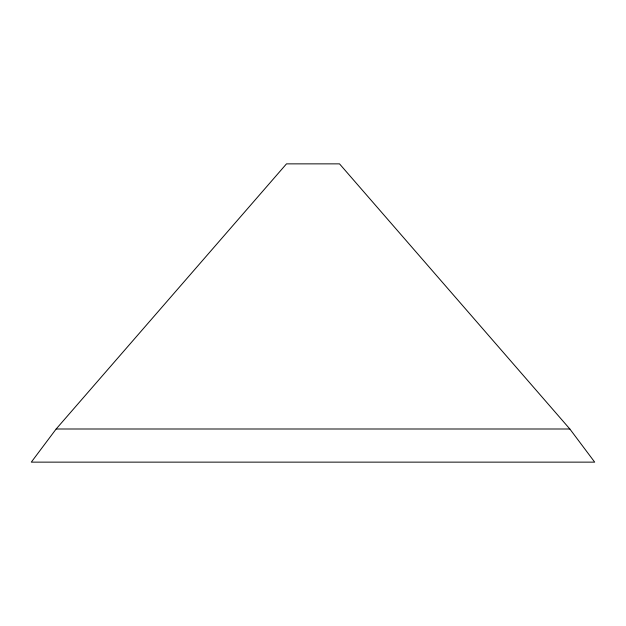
<?xml version="1.0" encoding="UTF-8"?>
<svg xmlns="http://www.w3.org/2000/svg" width="626" height="626" viewBox="0 0 626 626"><rect width="100%" height="100%" fill="white"/><g stroke="black" fill="none" stroke-linecap="round" stroke-linejoin="round"><path stroke-width="0.94" d="M56.152 428.998L31.3 462.137L594.7 462.137L569.848 428.998L339.511 163.863L286.489 163.863L56.152 428.998L569.848 428.998"/></g></svg>
